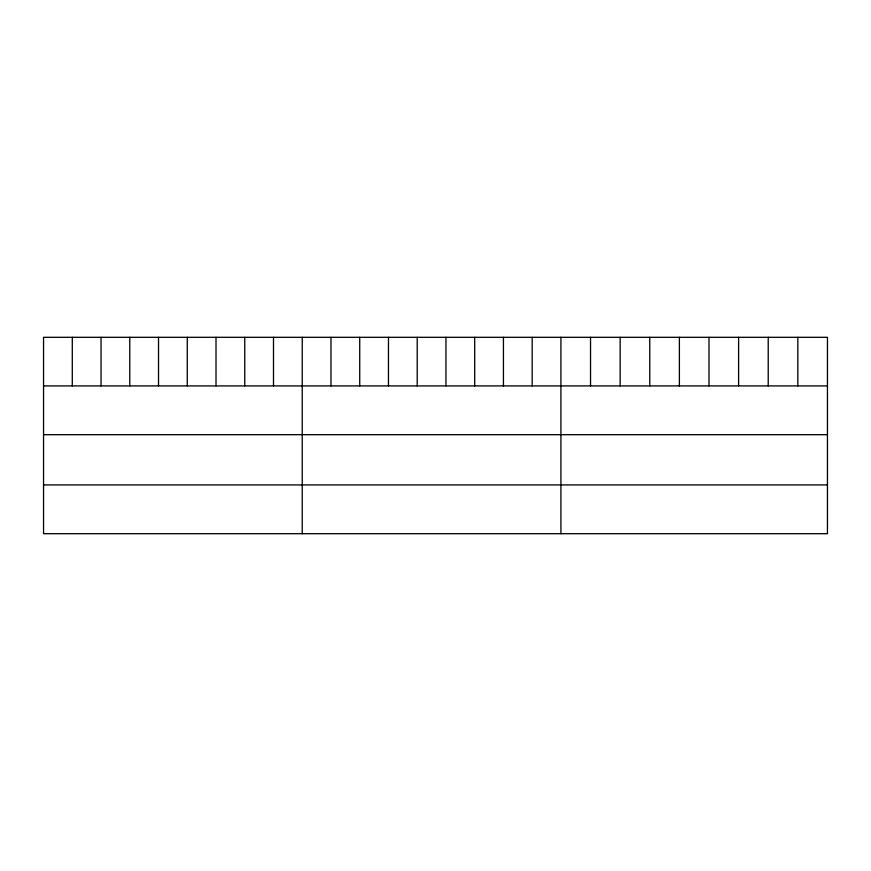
<?xml version="1.0" encoding="UTF-8"?>
<svg xmlns="http://www.w3.org/2000/svg" width="871" height="871" viewBox="0 0 871 871"><rect width="100%" height="100%" fill="white"/><g stroke="black" fill="none" stroke-linecap="round" stroke-linejoin="round"><path stroke-width="1.31" d="M827.45 385.918L827.45 533.694L43.55 533.694L43.55 337.306L827.45 337.306L827.45 385.918L43.55 385.918M43.55 434.683L827.45 434.683M43.55 484.929L827.45 484.929M797.836 337.306L797.836 385.918M768.222 337.306L768.222 385.918M738.608 337.306L738.608 385.918M708.994 337.306L708.994 385.918M679.38 337.306L679.38 385.918M649.766 337.306L649.766 385.918M620.152 337.306L620.152 385.918M590.538 337.306L590.538 385.918M560.924 337.306L560.924 533.694M532.181 337.306L532.181 385.918M503.438 337.306L503.438 385.918M474.695 337.306L474.695 385.918M445.952 337.306L445.952 385.918M417.209 337.306L417.209 385.918M388.466 337.306L388.466 385.918M359.723 337.306L359.723 385.918M330.98 337.306L330.98 385.918M302.237 337.306L302.237 533.694M273.494 337.306L273.494 385.918M244.751 337.306L244.751 385.918M216.008 337.306L216.008 385.918M187.265 337.306L187.265 385.918M158.522 337.306L158.522 385.918M129.779 337.306L129.779 385.918M101.036 337.306L101.036 385.918M72.293 337.306L72.293 385.918"/></g></svg>
